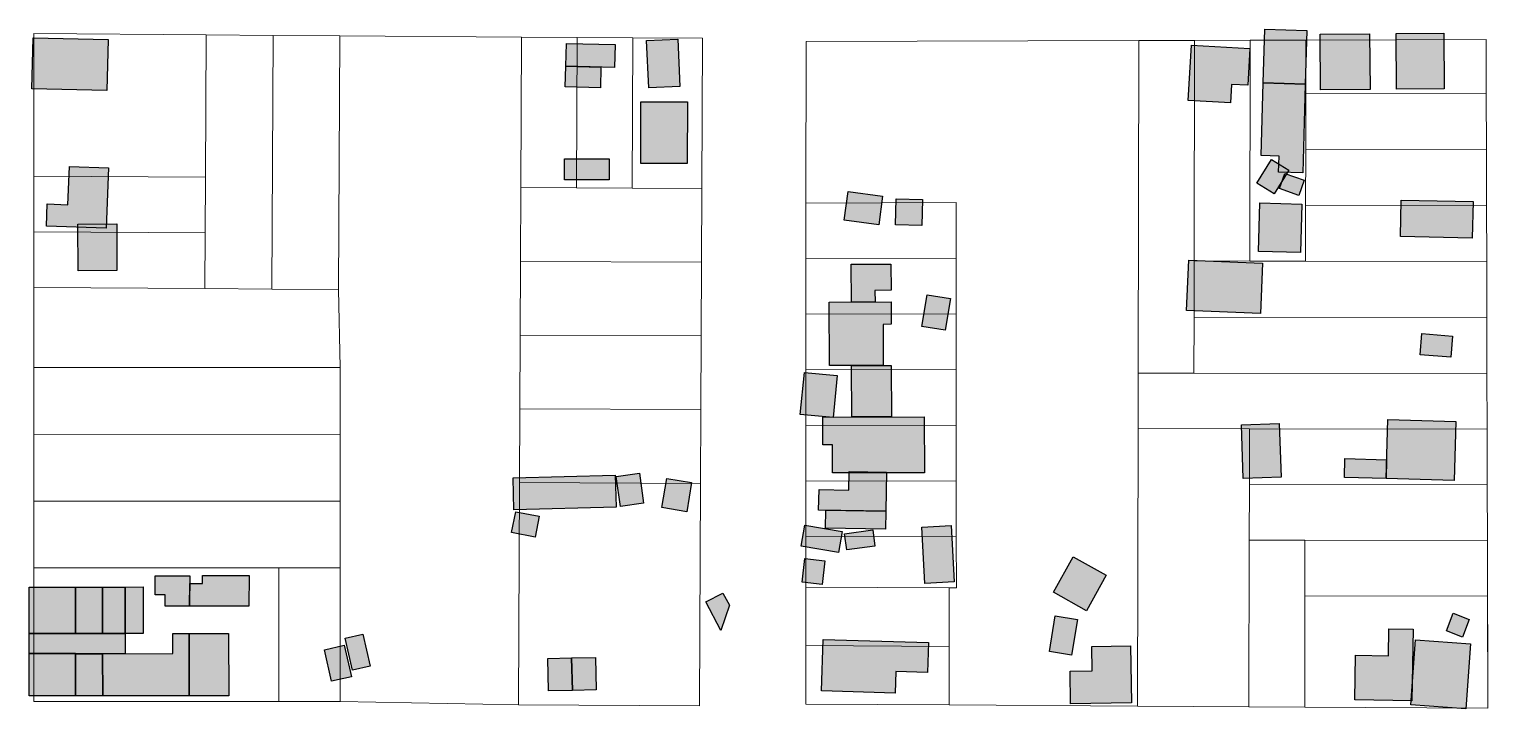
# Model space of a CAD drawing. Header units: millimetres. Extents: x -71 to 10084, y -63 to 6230.
# Drawn here: x 5576.9 to 5838.9, y 3301.1 to 3423.3 of the extents above; entities that cross this region are included whole.
import ezdxf

# ---------------------------------------------------------------- set-up
doc = ezdxf.new("R2010")
doc.units = ezdxf.units.MM
doc.layers.add('01. Manzanas Esc. Urbana', color=254, linetype='Continuous', lineweight=5, true_color=0xcccccc)
doc.layers.add('01. Parcelas Esc. Urbana', color=8, linetype='Continuous', lineweight=5, true_color=0x808080)
doc.layers.add('Edificaciones Pilar', color=50, linetype='Continuous')

msp = doc.modelspace()

# ---------------------------------------------------------------- hatches: boundary and pattern name
at = {"layer": 'Edificaciones Pilar', "transparency": 33554559}
for points in [[(5806.1, 3413.38), (5798.56, 3413.6), (5798.84, 3423.25), (5806.38, 3423.03), (5806.1, 3413.38)], [(5817.74, 3412.41), (5808.83, 3412.34), (5808.75, 3422.38), (5817.67, 3422.44), (5817.74, 3412.41)], [(5831.05, 3412.51), (5822.51, 3412.44), (5822.44, 3422.48), (5830.98, 3422.54), (5831.05, 3412.51)], [(5590.8, 3412.21), (5577.37, 3412.55), (5577.6, 3421.72), (5591.03, 3421.38), (5590.8, 3412.21)], [(5682.03, 3416.39), (5673.26, 3416.61), (5673.37, 3420.69), (5682.13, 3420.47), (5682.03, 3416.39)], [(5693.78, 3412.95), (5688.19, 3412.68), (5687.79, 3421.22), (5693.38, 3421.48), (5693.78, 3412.95)], [(5792.68, 3409.99), (5785.07, 3410.42), (5785.64, 3420.36), (5796.14, 3419.76), (5795.77, 3413.17), (5792.87, 3413.33), (5792.68, 3409.99)], [(5679.49, 3412.73), (5673.17, 3412.89), (5673.26, 3416.61), (5679.58, 3416.45), (5679.49, 3412.73)], [(5806.1, 3413.38), (5805.64, 3397.45), (5801.32, 3397.57), (5801.4, 3400.44), (5798.18, 3400.53), (5798.56, 3413.6), (5806.1, 3413.38)], [(5695.09, 3399.09), (5686.75, 3399.1), (5686.77, 3410.19), (5695.12, 3410.17), (5695.09, 3399.09)], [(5590.72, 3387.47), (5579.97, 3387.86), (5580.12, 3391.84), (5583.84, 3391.71), (5584.09, 3398.57), (5591.11, 3398.32), (5590.72, 3387.47)], [(5673.02, 3396.17), (5673.01, 3399.92), (5681.05, 3399.95), (5681.06, 3396.2), (5673.02, 3396.17)], [(5800.52, 3393.65), (5797.39, 3395.58), (5800.02, 3399.85), (5803.16, 3397.92), (5800.52, 3393.65)], [(5804.93, 3393.37), (5801.47, 3394.61), (5802.45, 3397.33), (5805.91, 3396.09), (5804.93, 3393.37)], [(5729.49, 3388.1), (5723.27, 3388.93), (5723.96, 3394.06), (5730.18, 3393.23), (5729.49, 3388.1)], [(5737.24, 3387.97), (5732.49, 3388.07), (5732.59, 3392.75), (5737.35, 3392.64), (5737.24, 3387.97)], [(5805.22, 3383.1), (5797.69, 3383.31), (5797.94, 3392.05), (5805.47, 3391.83), (5805.22, 3383.1)], [(5836.1, 3385.72), (5823.21, 3385.97), (5823.34, 3392.53), (5836.24, 3392.27), (5836.1, 3385.72)], [(5592.64, 3379.88), (5585.68, 3379.84), (5585.63, 3388.23), (5592.59, 3388.27), (5592.64, 3379.88)], [(5728.81, 3374.22), (5724.57, 3374.2), (5724.55, 3381), (5731.67, 3381.03), (5731.69, 3376.32), (5728.8, 3376.31), (5728.81, 3374.22)], [(5798.04, 3372.14), (5784.77, 3372.72), (5785.17, 3381.75), (5798.43, 3381.17), (5798.04, 3372.14)], [(5742.35, 3374.84), (5741.41, 3369.15), (5737.23, 3369.83), (5738.16, 3375.52), (5742.35, 3374.84)], [(5730.29, 3362.82), (5720.63, 3362.78), (5720.59, 3374.19), (5731.7, 3374.23), (5731.71, 3370.21), (5730.26, 3370.2), (5730.29, 3362.82)], [(5832.25, 3364.28), (5826.74, 3364.74), (5827.07, 3368.54), (5832.57, 3368.07), (5832.25, 3364.28)], [(5731.77, 3353.59), (5724.64, 3353.57), (5724.61, 3362.8), (5731.74, 3362.82), (5731.77, 3353.59)], [(5721.28, 3353.45), (5715.39, 3354.02), (5716.13, 3361.58), (5722.02, 3361), (5721.28, 3353.45)], [(5721.15, 3348.58), (5719.42, 3348.58), (5719.41, 3353.55), (5737.65, 3353.61), (5737.68, 3343.55), (5721.16, 3343.5), (5721.15, 3348.58)], [(5801.42, 3352.38), (5801.78, 3342.77), (5794.97, 3342.52), (5794.62, 3352.13), (5801.42, 3352.38)], [(5832.85, 3342.16), (5820.63, 3342.5), (5820.92, 3353.09), (5833.14, 3352.76), (5832.85, 3342.16)], [(5730.74, 3336.61), (5718.68, 3336.84), (5718.76, 3340.51), (5724.11, 3340.41), (5724.18, 3343.76), (5730.88, 3343.63), (5730.74, 3336.61)], [(5820.63, 3342.5), (5813.13, 3342.71), (5813.22, 3346.09), (5820.72, 3345.88), (5820.63, 3342.5)], [(5682.29, 3337.35), (5663.95, 3336.86), (5663.8, 3342.64), (5682.14, 3343.13), (5682.29, 3337.35)], [(5687.22, 3338.05), (5683.07, 3337.48), (5682.32, 3342.88), (5686.48, 3343.45), (5687.22, 3338.05)], [(5694.98, 3336.54), (5690.52, 3337.28), (5691.39, 3342.52), (5695.84, 3341.78), (5694.98, 3336.54)], [(5667.75, 3331.97), (5663.52, 3332.8), (5664.26, 3336.54), (5668.49, 3335.71), (5667.75, 3331.97)], [(5719.91, 3333.59), (5719.98, 3336.82), (5730.74, 3336.61), (5730.67, 3333.38), (5719.91, 3333.59)], [(5722.24, 3329.2), (5715.56, 3330.35), (5716.21, 3334.13), (5722.89, 3332.99), (5722.24, 3329.2)], [(5728.8, 3330.36), (5723.76, 3329.67), (5723.36, 3332.56), (5728.4, 3333.25), (5728.8, 3330.36)], [(5743.03, 3323.94), (5737.77, 3323.66), (5737.23, 3333.78), (5742.48, 3334.07), (5743.03, 3323.94)], [(5719.29, 3323.47), (5715.7, 3323.89), (5716.2, 3328.15), (5719.79, 3327.73), (5719.29, 3323.47)], [(5770.34, 3325.13), (5766.78, 3318.75), (5760.87, 3322.05), (5764.43, 3328.43), (5770.34, 3325.13)], [(5585.2, 3314.63), (5576.88, 3314.62), (5576.87, 3322.98), (5585.19, 3322.99), (5585.2, 3314.63)], [(5590.06, 3314.63), (5585.2, 3314.63), (5585.19, 3322.99), (5590.05, 3323), (5590.06, 3314.63)], [(5594.11, 3314.64), (5590.06, 3314.63), (5590.05, 3323), (5594.1, 3323), (5594.11, 3314.64)], [(5597.35, 3323.01), (5597.36, 3314.64), (5594.11, 3314.64), (5594.1, 3323), (5597.35, 3323.01)], [(5601.31, 3321.59), (5599.51, 3321.59), (5599.52, 3325.03), (5605.7, 3325.02), (5605.69, 3319.56), (5601.31, 3319.57), (5601.31, 3321.59)], [(5616.35, 3319.55), (5605.69, 3319.56), (5605.7, 3323.65), (5607.99, 3323.65), (5607.99, 3325.06), (5616.36, 3325.05), (5616.35, 3319.55)], [(5702.65, 3319.71), (5701.1, 3315.17), (5698.41, 3320.32), (5701.5, 3321.92), (5702.65, 3319.71)], [(5765.16, 3317.19), (5764.12, 3310.76), (5760.15, 3311.4), (5761.19, 3317.84), (5765.16, 3317.19)], [(5834.33, 3314.01), (5831.45, 3315.14), (5832.7, 3318.31), (5835.57, 3317.18), (5834.33, 3314.01)], [(5825.25, 3302.55), (5814.98, 3302.75), (5815.14, 3310.76), (5821.04, 3310.65), (5821.13, 3315.51), (5825.5, 3315.42), (5825.25, 3302.55)], [(5576.88, 3311), (5576.88, 3314.62), (5594.11, 3314.64), (5594.11, 3311.02), (5576.88, 3311)], [(5605.62, 3303.45), (5590.07, 3303.44), (5590.06, 3311.01), (5602.67, 3311.03), (5602.67, 3314.65), (5605.61, 3314.65), (5605.62, 3303.45)], [(5612.71, 3303.46), (5605.62, 3303.45), (5605.61, 3314.65), (5612.69, 3314.66), (5612.71, 3303.46)], [(5634.75, 3306.88), (5631.2, 3306.06), (5629.9, 3311.72), (5633.45, 3312.54), (5634.75, 3306.88)], [(5638.1, 3308.77), (5634.93, 3308.04), (5633.61, 3313.78), (5636.79, 3314.51), (5638.1, 3308.77)], [(5732.45, 3303.95), (5719.22, 3304.34), (5719.49, 3313.56), (5738.4, 3313.01), (5738.24, 3307.63), (5732.56, 3307.8), (5732.45, 3303.95)], [(5774.87, 3302.16), (5763.94, 3302.01), (5763.86, 3307.88), (5767.85, 3307.93), (5767.79, 3312.31), (5774.72, 3312.41), (5774.87, 3302.16)], [(5834.95, 3301.11), (5825.09, 3301.81), (5825.93, 3313.49), (5835.78, 3312.78), (5834.95, 3301.11)], [(5585.17, 3303.47), (5576.88, 3303.46), (5576.87, 3311.1), (5585.16, 3311.11), (5585.17, 3303.47)], [(5590.07, 3303.44), (5585.21, 3303.43), (5585.2, 3311.01), (5590.06, 3311.01), (5590.07, 3303.44)], [(5674.3, 3310.26), (5674.45, 3304.42), (5670.17, 3304.32), (5670.03, 3310.15), (5674.3, 3310.26)], [(5678.75, 3304.53), (5674.45, 3304.42), (5674.3, 3310.26), (5678.61, 3310.36), (5678.75, 3304.53)]]:
    msp.add_hatch(color=256, dxfattribs=at).paths.add_polyline_path(points, flags=0)

# ---------------------------------------------------------------- linework, layer by layer
at = {"layer": '01. Manzanas Esc. Urbana', "linetype": 'Continuous', "flags": 128}
for points in [[(5697.8, 3421.62), (5697.68, 3394.63), (5697.62, 3381.37), (5697.57, 3368.12), (5697.51, 3354.88), (5697.45, 3341.63), (5697.28, 3301.62), (5664.78, 3301.84), (5632.73, 3302.44), (5621.73, 3302.44), (5577.72, 3302.43), (5577.72, 3326.43), (5577.72, 3338.42), (5577.72, 3350.43), (5577.72, 3362.43), (5577.72, 3376.84), (5577.71, 3386.84), (5577.71, 3396.84), (5577.71, 3422.45), (5608.69, 3422.23), (5620.69, 3422.14), (5632.69, 3422.06), (5665.3, 3421.84), (5675.3, 3421.78), (5685.3, 3421.71), (5697.8, 3421.62)], [(5838.6, 3421.39), (5838.62, 3411.63), (5838.64, 3401.63), (5838.67, 3391.63), (5838.69, 3381.49), (5838.72, 3371.49), (5838.74, 3361.34), (5838.77, 3351.34), (5838.8, 3341.34), (5838.82, 3331.34), (5838.85, 3321.33), (5838.87, 3311.23), (5838.9, 3301.23), (5806, 3301.43), (5795.99, 3301.49), (5775.98, 3301.61), (5742.11, 3301.81), (5716.39, 3301.97), (5716.39, 3312.47), (5716.39, 3322.97), (5716.39, 3332.01), (5716.4, 3342.01), (5716.4, 3352.01), (5716.4, 3362.01), (5716.4, 3372.01), (5716.41, 3382.01), (5716.41, 3392.01), (5716.42, 3421.01), (5776.22, 3421.19), (5786.22, 3421.23), (5796.22, 3421.26), (5806.22, 3421.29), (5838.6, 3421.39)]]:
    msp.add_lwpolyline(points, close=True, dxfattribs=at)
at = {"layer": '01. Parcelas Esc. Urbana', "linetype": 'Continuous', "flags": 128}
for points in [[(5608.69, 3422.23), (5608.56, 3396.63), (5577.71, 3396.84), (5577.71, 3422.45), (5608.69, 3422.23)], [(5608.69, 3422.23), (5608.56, 3396.63), (5577.71, 3396.84), (5577.71, 3422.45), (5608.69, 3422.23)], [(5620.69, 3422.14), (5620.45, 3376.54), (5608.45, 3376.63), (5608.5, 3386.63), (5608.56, 3396.63), (5608.69, 3422.23), (5620.69, 3422.14)], [(5620.69, 3422.14), (5620.45, 3376.54), (5608.45, 3376.63), (5608.5, 3386.63), (5608.56, 3396.63), (5608.69, 3422.23), (5620.69, 3422.14)], [(5632.45, 3376.46), (5620.45, 3376.54), (5620.69, 3422.14), (5632.69, 3422.06), (5632.45, 3376.46)], [(5632.45, 3376.46), (5620.45, 3376.54), (5620.69, 3422.14), (5632.69, 3422.06), (5632.45, 3376.46)], [(5665.3, 3421.84), (5665.18, 3394.77), (5665.13, 3381.52), (5665.06, 3368.26), (5665, 3355.02), (5664.95, 3341.77), (5664.78, 3301.84), (5632.73, 3302.44), (5632.72, 3326.44), (5632.72, 3338.44), (5632.72, 3350.44), (5632.71, 3362.44), (5632.45, 3376.46), (5632.69, 3422.06), (5665.3, 3421.84)], [(5665.3, 3421.84), (5665.18, 3394.77), (5665.13, 3381.52), (5665.06, 3368.26), (5665, 3355.02), (5664.95, 3341.77), (5664.78, 3301.84), (5632.73, 3302.44), (5632.72, 3326.44), (5632.72, 3338.44), (5632.72, 3350.44), (5632.71, 3362.44), (5632.45, 3376.46), (5632.69, 3422.06), (5665.3, 3421.84)], [(5675.18, 3394.73), (5665.18, 3394.77), (5665.3, 3421.84), (5675.3, 3421.78), (5675.18, 3394.73)], [(5675.18, 3394.73), (5665.18, 3394.77), (5665.3, 3421.84), (5675.3, 3421.78), (5675.18, 3394.73)], [(5685.18, 3394.67), (5675.18, 3394.73), (5675.3, 3421.78), (5685.3, 3421.71), (5685.18, 3394.67)], [(5685.18, 3394.67), (5675.18, 3394.73), (5675.3, 3421.78), (5685.3, 3421.71), (5685.18, 3394.67)], [(5697.8, 3421.63), (5697.68, 3394.63), (5685.18, 3394.67), (5685.3, 3421.71), (5697.8, 3421.63)], [(5697.8, 3421.63), (5697.68, 3394.63), (5685.18, 3394.67), (5685.3, 3421.71), (5697.8, 3421.63)], [(5776.22, 3421.19), (5776.11, 3361.46), (5776.09, 3351.46), (5775.99, 3301.61), (5742.11, 3301.81), (5742.11, 3312.31), (5742.12, 3322.87), (5743.44, 3322.86), (5743.39, 3332.1), (5743.4, 3342.1), (5743.4, 3352.1), (5743.4, 3362.1), (5743.4, 3372.1), (5743.41, 3382.1), (5743.41, 3392.1), (5716.41, 3392.01), (5716.42, 3421.01), (5776.22, 3421.19)], [(5776.22, 3421.19), (5776.11, 3361.46), (5776.09, 3351.46), (5775.99, 3301.61), (5742.11, 3301.81), (5742.11, 3312.31), (5742.12, 3322.87), (5743.44, 3322.86), (5743.39, 3332.1), (5743.4, 3342.1), (5743.4, 3352.1), (5743.4, 3362.1), (5743.4, 3372.1), (5743.41, 3382.1), (5743.41, 3392.1), (5716.41, 3392.01), (5716.42, 3421.01), (5776.22, 3421.19)], [(5776.11, 3361.46), (5776.22, 3421.19), (5786.22, 3421.23), (5786.15, 3381.59), (5786.13, 3371.46), (5786.11, 3361.44), (5776.11, 3361.46)], [(5776.11, 3361.46), (5776.22, 3421.19), (5786.22, 3421.23), (5786.15, 3381.59), (5786.13, 3371.46), (5786.11, 3361.44), (5776.11, 3361.46)], [(5796.22, 3421.26), (5796.15, 3381.57), (5786.15, 3381.59), (5786.22, 3421.23), (5796.22, 3421.26)], [(5796.22, 3421.26), (5796.15, 3381.57), (5786.15, 3381.59), (5786.22, 3421.23), (5796.22, 3421.26)], [(5806.22, 3421.29), (5806.21, 3411.7), (5806.19, 3401.7), (5806.17, 3391.55), (5806.15, 3381.55), (5796.15, 3381.57), (5796.22, 3421.26), (5806.22, 3421.29)], [(5806.22, 3421.29), (5806.21, 3411.7), (5806.19, 3401.7), (5806.17, 3391.55), (5806.15, 3381.55), (5796.15, 3381.57), (5796.22, 3421.26), (5806.22, 3421.29)], [(5838.62, 3411.63), (5806.21, 3411.7), (5806.22, 3421.29), (5838.6, 3421.39), (5838.62, 3411.63)], [(5838.62, 3411.63), (5806.21, 3411.7), (5806.22, 3421.29), (5838.6, 3421.39), (5838.62, 3411.63)], [(5838.64, 3401.63), (5806.19, 3401.7), (5806.21, 3411.7), (5838.62, 3411.63), (5838.64, 3401.63)], [(5838.64, 3401.63), (5806.19, 3401.7), (5806.21, 3411.7), (5838.62, 3411.63), (5838.64, 3401.63)], [(5838.67, 3391.63), (5806.17, 3391.55), (5806.19, 3401.7), (5838.64, 3401.63), (5838.67, 3391.63)], [(5838.67, 3391.63), (5806.17, 3391.55), (5806.19, 3401.7), (5838.64, 3401.63), (5838.67, 3391.63)], [(5577.71, 3396.84), (5608.56, 3396.63), (5608.5, 3386.63), (5577.71, 3386.84), (5577.71, 3396.84)], [(5577.71, 3396.84), (5608.56, 3396.63), (5608.5, 3386.63), (5577.71, 3386.84), (5577.71, 3396.84)], [(5665.18, 3394.77), (5675.18, 3394.73), (5685.18, 3394.67), (5697.68, 3394.63), (5697.62, 3381.37), (5665.13, 3381.52), (5665.18, 3394.77)], [(5665.18, 3394.77), (5675.18, 3394.73), (5685.18, 3394.67), (5697.68, 3394.63), (5697.62, 3381.37), (5665.13, 3381.52), (5665.18, 3394.77)], [(5716.41, 3392.01), (5743.41, 3392.1), (5743.41, 3382.1), (5716.41, 3382.01), (5716.41, 3392.01)], [(5716.41, 3392.01), (5743.41, 3392.1), (5743.41, 3382.1), (5716.41, 3382.01), (5716.41, 3392.01)], [(5838.69, 3381.49), (5806.15, 3381.55), (5806.17, 3391.55), (5838.67, 3391.63), (5838.69, 3381.49)], [(5838.69, 3381.49), (5806.15, 3381.55), (5806.17, 3391.55), (5838.67, 3391.63), (5838.69, 3381.49)], [(5577.71, 3386.84), (5608.5, 3386.63), (5608.45, 3376.63), (5577.72, 3376.84), (5577.71, 3386.84)], [(5577.71, 3386.84), (5608.5, 3386.63), (5608.45, 3376.63), (5577.72, 3376.84), (5577.71, 3386.84)], [(5665.13, 3381.52), (5697.62, 3381.37), (5697.57, 3368.12), (5665.06, 3368.26), (5665.13, 3381.52)], [(5665.13, 3381.52), (5697.62, 3381.37), (5697.57, 3368.12), (5665.06, 3368.26), (5665.13, 3381.52)], [(5716.41, 3382.01), (5743.41, 3382.1), (5743.4, 3372.1), (5716.4, 3372.01), (5716.41, 3382.01)], [(5716.41, 3382.01), (5743.41, 3382.1), (5743.4, 3372.1), (5716.4, 3372.01), (5716.41, 3382.01)], [(5838.72, 3371.49), (5786.13, 3371.46), (5786.15, 3381.59), (5796.15, 3381.57), (5806.15, 3381.55), (5838.69, 3381.49), (5838.72, 3371.49)], [(5838.72, 3371.49), (5786.13, 3371.46), (5786.15, 3381.59), (5796.15, 3381.57), (5806.15, 3381.55), (5838.69, 3381.49), (5838.72, 3371.49)], [(5577.72, 3362.43), (5577.72, 3376.84), (5608.45, 3376.63), (5620.45, 3376.54), (5632.45, 3376.46), (5632.71, 3362.44), (5577.72, 3362.43)], [(5577.72, 3362.43), (5577.72, 3376.84), (5608.45, 3376.63), (5620.45, 3376.54), (5632.45, 3376.46), (5632.71, 3362.44), (5577.72, 3362.43)], [(5716.4, 3372.01), (5743.4, 3372.1), (5743.4, 3362.1), (5716.4, 3362.01), (5716.4, 3372.01)], [(5716.4, 3372.01), (5743.4, 3372.1), (5743.4, 3362.1), (5716.4, 3362.01), (5716.4, 3372.01)], [(5786.11, 3361.44), (5786.13, 3371.46), (5838.72, 3371.49), (5838.74, 3361.34), (5786.11, 3361.44)], [(5786.11, 3361.44), (5786.13, 3371.46), (5838.72, 3371.49), (5838.74, 3361.34), (5786.11, 3361.44)], [(5665.06, 3368.26), (5697.57, 3368.12), (5697.51, 3354.88), (5665, 3355.02), (5665.06, 3368.26)], [(5665.06, 3368.26), (5697.57, 3368.12), (5697.51, 3354.88), (5665, 3355.02), (5665.06, 3368.26)], [(5632.72, 3350.44), (5577.72, 3350.43), (5577.72, 3362.43), (5632.71, 3362.44), (5632.72, 3350.44)], [(5632.72, 3350.44), (5577.72, 3350.43), (5577.72, 3362.43), (5632.71, 3362.44), (5632.72, 3350.44)], [(5716.4, 3362.01), (5743.4, 3362.1), (5743.4, 3352.1), (5716.4, 3352.01), (5716.4, 3362.01)], [(5716.4, 3362.01), (5743.4, 3362.1), (5743.4, 3352.1), (5716.4, 3352.01), (5716.4, 3362.01)], [(5838.74, 3361.34), (5838.77, 3351.34), (5796.09, 3351.41), (5776.09, 3351.46), (5776.11, 3361.46), (5786.11, 3361.44), (5838.74, 3361.34)], [(5838.74, 3361.34), (5838.77, 3351.34), (5796.09, 3351.41), (5776.09, 3351.46), (5776.11, 3361.46), (5786.11, 3361.44), (5838.74, 3361.34)], [(5665, 3355.02), (5697.51, 3354.88), (5697.45, 3341.63), (5664.95, 3341.77), (5665, 3355.02)], [(5665, 3355.02), (5697.51, 3354.88), (5697.45, 3341.63), (5664.95, 3341.77), (5665, 3355.02)], [(5716.4, 3352.01), (5743.4, 3352.1), (5743.4, 3342.1), (5716.4, 3342.01), (5716.4, 3352.01)], [(5716.4, 3352.01), (5743.4, 3352.1), (5743.4, 3342.1), (5716.4, 3342.01), (5716.4, 3352.01)], [(5796.09, 3351.41), (5796.07, 3341.42), (5796.05, 3331.42), (5795.99, 3301.49), (5775.99, 3301.61), (5776.09, 3351.46), (5796.09, 3351.41)], [(5796.09, 3351.41), (5796.07, 3341.42), (5796.05, 3331.42), (5795.99, 3301.49), (5775.99, 3301.61), (5776.09, 3351.46), (5796.09, 3351.41)], [(5838.77, 3351.34), (5838.8, 3341.34), (5796.07, 3341.42), (5796.09, 3351.41), (5838.77, 3351.34)], [(5838.77, 3351.34), (5838.8, 3341.34), (5796.07, 3341.42), (5796.09, 3351.41), (5838.77, 3351.34)], [(5632.72, 3338.44), (5577.72, 3338.42), (5577.72, 3350.43), (5632.72, 3350.44), (5632.72, 3338.44)], [(5632.72, 3338.44), (5577.72, 3338.42), (5577.72, 3350.43), (5632.72, 3350.44), (5632.72, 3338.44)], [(5664.95, 3341.77), (5697.45, 3341.63), (5697.28, 3301.62), (5664.78, 3301.84), (5664.95, 3341.77)], [(5664.95, 3341.77), (5697.45, 3341.63), (5697.28, 3301.62), (5664.78, 3301.84), (5664.95, 3341.77)], [(5716.4, 3342.01), (5743.4, 3342.1), (5743.39, 3332.1), (5716.39, 3332.01), (5716.4, 3342.01)], [(5716.4, 3342.01), (5743.4, 3342.1), (5743.39, 3332.1), (5716.39, 3332.01), (5716.4, 3342.01)], [(5838.8, 3341.34), (5838.82, 3331.34), (5806.05, 3331.4), (5796.05, 3331.42), (5796.07, 3341.42), (5838.8, 3341.34)], [(5838.8, 3341.34), (5838.82, 3331.34), (5806.05, 3331.4), (5796.05, 3331.42), (5796.07, 3341.42), (5838.8, 3341.34)], [(5632.72, 3326.44), (5621.72, 3326.44), (5577.72, 3326.43), (5577.72, 3338.42), (5632.72, 3338.44), (5632.72, 3326.44)], [(5632.72, 3326.44), (5621.72, 3326.44), (5577.72, 3326.43), (5577.72, 3338.42), (5632.72, 3338.44), (5632.72, 3326.44)], [(5716.39, 3332.01), (5743.39, 3332.1), (5743.44, 3322.86), (5742.12, 3322.87), (5716.39, 3322.97), (5716.39, 3332.01)], [(5716.39, 3332.01), (5743.39, 3332.1), (5743.44, 3322.86), (5742.12, 3322.87), (5716.39, 3322.97), (5716.39, 3332.01)], [(5806.05, 3331.4), (5806.03, 3321.4), (5806, 3301.43), (5795.99, 3301.49), (5796.05, 3331.42), (5806.05, 3331.4)], [(5806.05, 3331.4), (5806.03, 3321.4), (5806, 3301.43), (5795.99, 3301.49), (5796.05, 3331.42), (5806.05, 3331.4)], [(5838.82, 3331.34), (5838.85, 3321.33), (5806.03, 3321.4), (5806.05, 3331.4), (5838.82, 3331.34)], [(5838.82, 3331.34), (5838.85, 3321.33), (5806.03, 3321.4), (5806.05, 3331.4), (5838.82, 3331.34)], [(5621.73, 3302.44), (5577.72, 3302.43), (5577.72, 3326.43), (5621.72, 3326.44), (5621.73, 3302.44)], [(5621.73, 3302.44), (5577.72, 3302.43), (5577.72, 3326.43), (5621.72, 3326.44), (5621.73, 3302.44)], [(5632.72, 3326.44), (5632.73, 3302.44), (5621.73, 3302.44), (5621.72, 3326.44), (5632.72, 3326.44)], [(5632.72, 3326.44), (5632.73, 3302.44), (5621.73, 3302.44), (5621.72, 3326.44), (5632.72, 3326.44)], [(5742.12, 3322.87), (5742.11, 3312.31), (5716.39, 3312.47), (5716.39, 3322.97), (5742.12, 3322.87)], [(5742.12, 3322.87), (5742.11, 3312.31), (5716.39, 3312.47), (5716.39, 3322.97), (5742.12, 3322.87)], [(5838.85, 3321.33), (5838.9, 3301.23), (5806, 3301.43), (5806.03, 3321.4), (5838.85, 3321.33)], [(5838.85, 3321.33), (5838.9, 3301.23), (5806, 3301.43), (5806.03, 3321.4), (5838.85, 3321.33)], [(5716.39, 3312.47), (5742.11, 3312.31), (5742.11, 3301.81), (5716.39, 3301.97), (5716.39, 3312.47)], [(5716.39, 3312.47), (5742.11, 3312.31), (5742.11, 3301.81), (5716.39, 3301.97), (5716.39, 3312.47)]]:
    msp.add_lwpolyline(points, close=True, dxfattribs=at)
at = {"layer": 'Edificaciones Pilar', "linetype": 'Continuous', "flags": 128}
for points in [[(5806.1, 3413.38), (5798.56, 3413.6), (5798.84, 3423.25), (5806.38, 3423.03), (5806.1, 3413.38)], [(5817.74, 3412.41), (5808.83, 3412.34), (5808.75, 3422.38), (5817.67, 3422.44), (5817.74, 3412.41)], [(5831.05, 3412.51), (5822.51, 3412.44), (5822.44, 3422.48), (5830.98, 3422.54), (5831.05, 3412.51)], [(5590.8, 3412.21), (5577.37, 3412.55), (5577.6, 3421.72), (5591.03, 3421.38), (5590.8, 3412.21)], [(5682.03, 3416.39), (5673.26, 3416.61), (5673.37, 3420.69), (5682.13, 3420.47), (5682.03, 3416.39)], [(5693.78, 3412.95), (5688.19, 3412.68), (5687.79, 3421.22), (5693.38, 3421.48), (5693.78, 3412.95)], [(5792.68, 3409.99), (5785.07, 3410.42), (5785.64, 3420.36), (5796.14, 3419.76), (5795.77, 3413.17), (5792.87, 3413.33), (5792.68, 3409.99)], [(5679.49, 3412.73), (5673.17, 3412.89), (5673.26, 3416.61), (5679.58, 3416.45), (5679.49, 3412.73)], [(5806.1, 3413.38), (5805.64, 3397.45), (5801.32, 3397.57), (5801.4, 3400.44), (5798.18, 3400.53), (5798.56, 3413.6), (5806.1, 3413.38)], [(5695.09, 3399.09), (5686.75, 3399.1), (5686.77, 3410.19), (5695.12, 3410.17), (5695.09, 3399.09)], [(5590.72, 3387.47), (5579.97, 3387.86), (5580.12, 3391.84), (5583.84, 3391.71), (5584.09, 3398.57), (5591.11, 3398.32), (5590.72, 3387.47)], [(5673.02, 3396.17), (5673.01, 3399.92), (5681.05, 3399.95), (5681.06, 3396.2), (5673.02, 3396.17)], [(5800.52, 3393.65), (5797.39, 3395.58), (5800.02, 3399.85), (5803.16, 3397.92), (5800.52, 3393.65)], [(5804.93, 3393.37), (5801.47, 3394.61), (5802.45, 3397.33), (5805.91, 3396.09), (5804.93, 3393.37)], [(5729.49, 3388.1), (5723.27, 3388.93), (5723.96, 3394.06), (5730.18, 3393.23), (5729.49, 3388.1)], [(5737.24, 3387.97), (5732.49, 3388.07), (5732.59, 3392.75), (5737.35, 3392.64), (5737.24, 3387.97)], [(5805.22, 3383.1), (5797.69, 3383.31), (5797.94, 3392.05), (5805.47, 3391.83), (5805.22, 3383.1)], [(5836.1, 3385.72), (5823.21, 3385.97), (5823.34, 3392.53), (5836.24, 3392.27), (5836.1, 3385.72)], [(5592.64, 3379.88), (5585.68, 3379.84), (5585.63, 3388.23), (5592.59, 3388.27), (5592.64, 3379.88)], [(5728.81, 3374.22), (5724.57, 3374.2), (5724.55, 3381), (5731.67, 3381.03), (5731.69, 3376.32), (5728.8, 3376.31), (5728.81, 3374.22)], [(5798.04, 3372.14), (5784.77, 3372.72), (5785.17, 3381.75), (5798.43, 3381.17), (5798.04, 3372.14)], [(5742.35, 3374.84), (5741.41, 3369.15), (5737.23, 3369.83), (5738.16, 3375.52), (5742.35, 3374.84)], [(5730.29, 3362.82), (5720.63, 3362.78), (5720.59, 3374.19), (5731.7, 3374.23), (5731.71, 3370.21), (5730.26, 3370.2), (5730.29, 3362.82)], [(5832.25, 3364.28), (5826.74, 3364.74), (5827.07, 3368.54), (5832.57, 3368.07), (5832.25, 3364.28)], [(5731.77, 3353.59), (5724.64, 3353.57), (5724.61, 3362.8), (5731.74, 3362.82), (5731.77, 3353.59)], [(5721.28, 3353.45), (5715.39, 3354.02), (5716.13, 3361.58), (5722.02, 3361), (5721.28, 3353.45)], [(5721.15, 3348.58), (5719.42, 3348.58), (5719.41, 3353.55), (5737.65, 3353.61), (5737.68, 3343.55), (5721.16, 3343.5), (5721.15, 3348.58)], [(5801.42, 3352.38), (5801.78, 3342.77), (5794.97, 3342.52), (5794.62, 3352.13), (5801.42, 3352.38)], [(5832.85, 3342.16), (5820.63, 3342.5), (5820.92, 3353.09), (5833.14, 3352.76), (5832.85, 3342.16)], [(5730.74, 3336.61), (5718.68, 3336.84), (5718.76, 3340.51), (5724.11, 3340.41), (5724.18, 3343.76), (5730.88, 3343.63), (5730.74, 3336.61)], [(5820.63, 3342.5), (5813.13, 3342.71), (5813.22, 3346.09), (5820.72, 3345.88), (5820.63, 3342.5)], [(5682.29, 3337.35), (5663.95, 3336.86), (5663.8, 3342.64), (5682.14, 3343.13), (5682.29, 3337.35)], [(5687.22, 3338.05), (5683.07, 3337.48), (5682.32, 3342.88), (5686.48, 3343.45), (5687.22, 3338.05)], [(5694.98, 3336.54), (5690.52, 3337.28), (5691.39, 3342.52), (5695.84, 3341.78), (5694.98, 3336.54)], [(5667.75, 3331.97), (5663.52, 3332.8), (5664.26, 3336.54), (5668.49, 3335.71), (5667.75, 3331.97)], [(5719.91, 3333.59), (5719.98, 3336.82), (5730.74, 3336.61), (5730.67, 3333.38), (5719.91, 3333.59)], [(5722.24, 3329.2), (5715.56, 3330.35), (5716.21, 3334.13), (5722.89, 3332.99), (5722.24, 3329.2)], [(5728.8, 3330.36), (5723.76, 3329.67), (5723.36, 3332.56), (5728.4, 3333.25), (5728.8, 3330.36)], [(5743.03, 3323.94), (5737.77, 3323.66), (5737.23, 3333.78), (5742.48, 3334.07), (5743.03, 3323.94)], [(5719.29, 3323.47), (5715.7, 3323.89), (5716.2, 3328.15), (5719.79, 3327.73), (5719.29, 3323.47)], [(5770.34, 3325.13), (5766.78, 3318.75), (5760.87, 3322.05), (5764.43, 3328.43), (5770.34, 3325.13)], [(5585.2, 3314.63), (5576.88, 3314.62), (5576.87, 3322.98), (5585.19, 3322.99), (5585.2, 3314.63)], [(5590.06, 3314.63), (5585.2, 3314.63), (5585.19, 3322.99), (5590.05, 3323), (5590.06, 3314.63)], [(5594.11, 3314.64), (5590.06, 3314.63), (5590.05, 3323), (5594.1, 3323), (5594.11, 3314.64)], [(5597.35, 3323.01), (5597.36, 3314.64), (5594.11, 3314.64), (5594.1, 3323), (5597.35, 3323.01)], [(5601.31, 3321.59), (5599.51, 3321.59), (5599.52, 3325.03), (5605.7, 3325.02), (5605.69, 3319.56), (5601.31, 3319.57), (5601.31, 3321.59)], [(5616.35, 3319.55), (5605.69, 3319.56), (5605.7, 3323.65), (5607.99, 3323.65), (5607.99, 3325.06), (5616.36, 3325.05), (5616.35, 3319.55)], [(5702.65, 3319.71), (5701.1, 3315.17), (5698.41, 3320.32), (5701.5, 3321.92), (5702.65, 3319.71)], [(5765.16, 3317.19), (5764.12, 3310.76), (5760.15, 3311.4), (5761.19, 3317.84), (5765.16, 3317.19)], [(5834.33, 3314.01), (5831.45, 3315.14), (5832.7, 3318.31), (5835.57, 3317.18), (5834.33, 3314.01)], [(5825.25, 3302.55), (5814.98, 3302.75), (5815.14, 3310.76), (5821.04, 3310.65), (5821.13, 3315.51), (5825.5, 3315.42), (5825.25, 3302.55)], [(5576.88, 3311), (5576.88, 3314.62), (5594.11, 3314.64), (5594.11, 3311.02), (5576.88, 3311)], [(5605.62, 3303.45), (5590.07, 3303.44), (5590.06, 3311.01), (5602.67, 3311.03), (5602.67, 3314.65), (5605.61, 3314.65), (5605.62, 3303.45)], [(5612.71, 3303.46), (5605.62, 3303.45), (5605.61, 3314.65), (5612.69, 3314.66), (5612.71, 3303.46)], [(5634.75, 3306.88), (5631.2, 3306.06), (5629.9, 3311.72), (5633.45, 3312.54), (5634.75, 3306.88)], [(5638.1, 3308.77), (5634.93, 3308.04), (5633.61, 3313.78), (5636.79, 3314.51), (5638.1, 3308.77)], [(5732.45, 3303.95), (5719.22, 3304.34), (5719.49, 3313.56), (5738.4, 3313.01), (5738.24, 3307.63), (5732.56, 3307.8), (5732.45, 3303.95)], [(5774.87, 3302.16), (5763.94, 3302.01), (5763.86, 3307.88), (5767.85, 3307.93), (5767.79, 3312.31), (5774.72, 3312.41), (5774.87, 3302.16)], [(5834.95, 3301.11), (5825.09, 3301.81), (5825.93, 3313.49), (5835.78, 3312.78), (5834.95, 3301.11)], [(5585.17, 3303.47), (5576.88, 3303.46), (5576.87, 3311.1), (5585.16, 3311.11), (5585.17, 3303.47)], [(5590.07, 3303.44), (5585.21, 3303.43), (5585.2, 3311.01), (5590.06, 3311.01), (5590.07, 3303.44)], [(5674.3, 3310.26), (5674.45, 3304.42), (5670.17, 3304.32), (5670.03, 3310.15), (5674.3, 3310.26)], [(5678.75, 3304.53), (5674.45, 3304.42), (5674.3, 3310.26), (5678.61, 3310.36), (5678.75, 3304.53)]]:
    msp.add_lwpolyline(points, close=True, dxfattribs=at)

doc.saveas('drawing.dxf')
